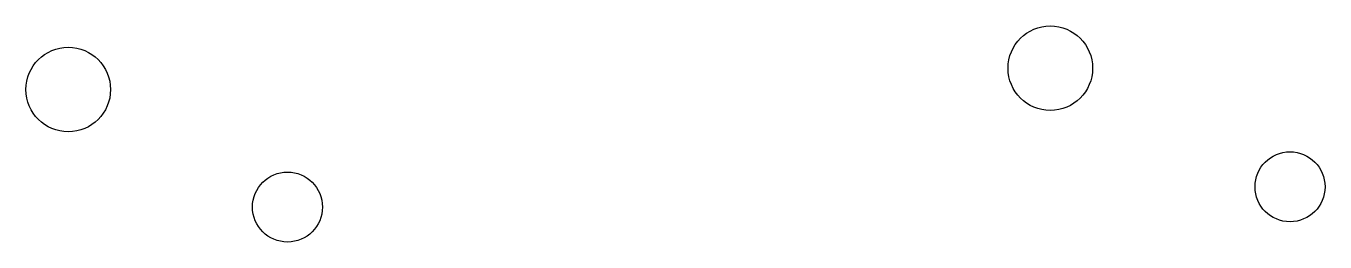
# Model space of a CAD drawing. Extents: x -57 to 251, y 104 to 156.
import ezdxf

# ---------------------------------------------------------------- set-up
doc = ezdxf.new("R2010")
doc.units = 0
doc.layers.add('レイヤー_1', color=160, linetype='CONTINUOUS')

# ---------------------------------------------------------------- blocks, each defined once
blk = doc.blocks.new('AI9-BLK2')
at = {"layer": 'レイヤー_1'}
blk.add_circle((-0.001378, 0), 10.020749, dxfattribs=at)
blk = doc.blocks.new('AI9-BLK1')
at = {"layer": 'レイヤー_1'}
blk.add_circle((-0.001378, 0), 10.021008, dxfattribs=at)

msp = doc.modelspace()

# ---------------------------------------------------------------- linework, layer by layer
at = {"layer": 'レイヤー_1'}
for centre in [(242.880265, 117.454329), (5.268585, 112.638086)]:
    msp.add_circle(centre, 8.297168, dxfattribs=at)

# ---------------------------------------------------------------- block references
for name, p in [('AI9-BLK1', (186.069263, 145.577247)), ('AI9-BLK2', (-46.679321, 140.517521))]:
    msp.add_blockref(name, p, dxfattribs=at)

doc.saveas('drawing.dxf')
